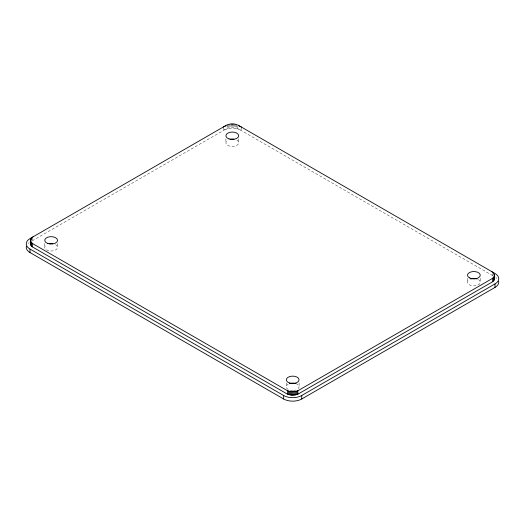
<?xml version="1.0" encoding="UTF-8"?>
<svg xmlns="http://www.w3.org/2000/svg" width="525" height="525" viewBox="0 0 525 525"><rect width="100%" height="100%" fill="white"/><g stroke="black" fill="none" stroke-linecap="round" stroke-linejoin="round"><path stroke-width="0.39" stroke-dasharray="2.62 1.97" d="M32.123 240.863L227.108 128.356L230.094 127.503L233.422 127.378L237.503 128.356L494.288 276.55M493.336 272.751L493.336 275.54M492.712 273.604L492.712 275.697M480.27 278.316L480.27 282.188M467.453 278.316L467.453 282.188M299.099 382.909L299.099 386.781M286.289 382.909L286.289 386.781M241.362 127.037L241.362 130.522A12.81 7.396 0 0 0 223.25 130.522L223.25 127.037M238.711 138.849L238.711 142.728M237.503 126.263L237.503 128.356M236.578 124.51L236.578 127.995M235.574 124.222L235.574 127.713M234.518 124.018L234.518 127.503M233.422 123.893L233.422 127.378M232.306 123.847L232.306 127.332M231.19 123.893L231.19 127.378M230.094 124.018L230.094 127.503M229.038 124.222L229.038 127.713M228.034 124.51L228.034 127.995M227.108 124.865L227.108 128.356M225.901 138.849L225.901 142.728M57.547 243.449L57.547 247.321M44.73 243.449L44.73 247.321M32.288 237.346L32.288 240.831M31.664 238.58L31.664 240.673M55.67 244.709A6.405 3.701 0 0 1 55.67 249.939A6.405 3.701 0 0 1 46.607 249.939A6.405 3.701 0 0 1 46.607 244.709M295.897 383.578A6.405 3.701 0 0 1 298.239 388.631M295.897 389.983A6.405 3.701 0 0 1 293.252 390.469M292.694 390.482A6.405 3.701 0 0 1 286.775 388.198A6.405 3.701 0 0 1 288.166 384.169M236.834 140.109A6.405 3.701 0 0 1 236.834 145.34A6.405 3.701 0 0 1 227.778 145.34A6.405 3.701 0 0 1 227.778 140.109M27.969 243.626A12.81 7.396 0 0 1 28.895 242.819M496.105 277.686A12.81 7.396 0 0 1 497.031 278.486M478.393 279.569A6.405 3.701 0 0 1 478.393 284.799A6.405 3.701 0 0 1 469.33 284.799A6.405 3.701 0 0 1 469.33 279.569M231.19 124.897A12.81 7.396 0 0 1 233.422 124.897"/><path stroke-width="0.79" d="M491.977 271.727C495.475 273.505 495.672 279.366 492.712 281.702L297.892 394.183L294.906 395.03L291.578 395.154L287.497 394.183L32.288 246.835C29.328 244.499 29.525 238.645 33.023 236.86M30.522 243.836L30.811 242.557M494.478 275.212L493.828 277.102L491.977 278.703L298.732 390.272C295.043 392.208 290.345 392.208 286.657 390.272L33.023 243.836L31.172 242.235L30.522 240.345M30.004 249.067L283.638 395.496A12.81 7.396 0 0 0 301.75 395.496L494.996 283.927A12.81 7.396 0 0 0 494.996 273.473L238.343 125.291C234.655 123.355 229.957 123.355 226.268 125.291L30.004 238.606A12.81 7.396 0 0 0 30.004 249.067L30.004 252.551L283.638 398.987A12.81 7.396 0 0 0 301.75 398.987L494.996 287.418A12.81 7.396 0 0 0 498.638 281.223M494.189 277.423L494.478 278.703M494.996 283.927L494.996 287.418M494.406 274.568L494.406 279.346M494.189 276.491L494.189 279.976M493.828 277.102L493.828 280.586M493.336 277.679L493.336 281.164M492.712 278.217L492.712 281.702M301.75 395.496L301.75 398.987M297.892 390.692L297.892 394.183M296.966 391.053L296.966 394.538M295.962 391.335L295.962 394.826M294.906 391.545L294.906 395.03M293.81 391.67L293.81 395.154M292.694 391.716L292.694 395.2M291.578 391.67L291.578 395.154M290.483 391.545L290.483 395.03M289.426 391.335L289.426 394.826M288.422 391.053L288.422 394.538M287.497 390.692L287.497 394.183M283.638 395.496L283.638 398.987M32.288 243.351L32.288 246.835M31.664 242.812L31.664 246.297M31.172 238.462L31.172 239.853M31.172 242.235L31.172 245.72M30.811 241.625L30.811 245.109M30.594 239.702L30.594 244.479M230.646 139.151A6.405 3.701 0 0 1 233.966 139.151M289.492 383.578A6.405 3.701 0 0 1 295.897 383.578M49.481 243.751A6.405 3.701 0 0 1 52.795 243.751M30.004 252.551A12.81 7.396 0 0 1 26.362 246.356M470.656 278.985A6.405 3.701 0 0 1 477.067 278.985M223.25 127.037A12.81 7.396 0 0 1 225.901 125.862M238.711 125.862A12.81 7.396 0 0 1 241.362 127.037M47.933 243.548A6.405 3.701 0 0 0 57.547 240.345A6.405 3.701 0 0 0 47.933 237.143A6.405 3.701 0 0 0 47.933 243.548M229.103 138.954A6.405 3.701 0 0 0 238.711 135.752A6.405 3.701 0 0 0 229.103 132.549A6.405 3.701 0 0 0 229.103 138.954M289.492 383.014A6.405 3.701 0 0 0 299.099 379.811A6.405 3.701 0 0 0 289.492 376.609A6.405 3.701 0 0 0 289.492 383.014M469.33 277.83A6.405 3.701 0 0 0 480.047 276.17A6.405 3.701 0 0 0 472.205 271.642A6.405 3.701 0 0 0 469.33 277.83"/></g></svg>
